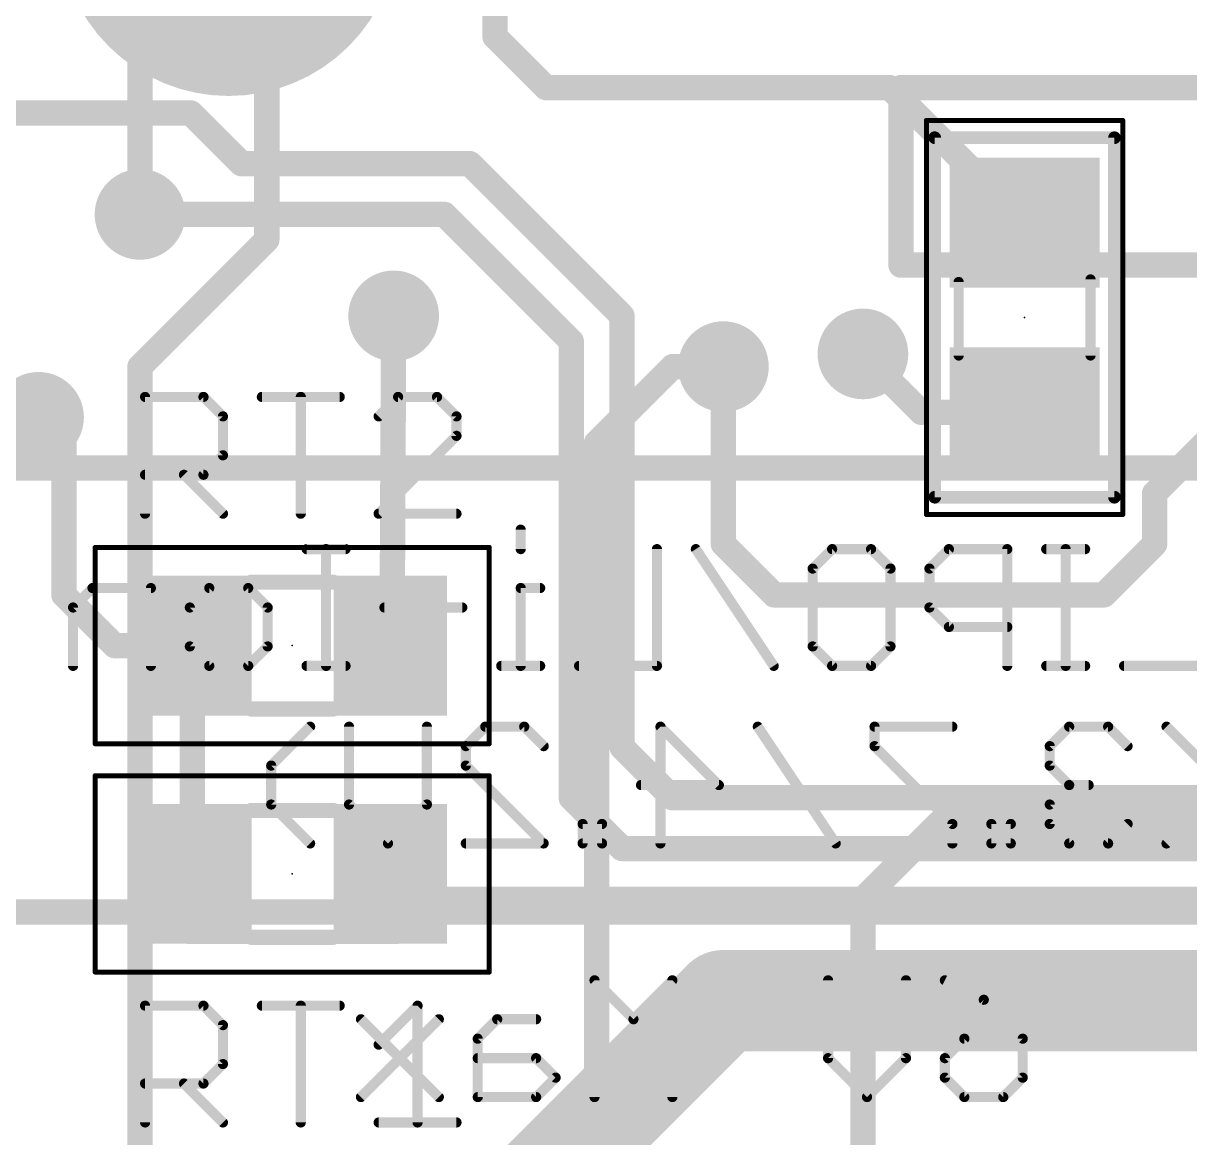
# Model space of a CAD drawing. Extents: x -0.2 to 35.2, y -0.2 to 35.2.
# Drawn here: x 5.94 to 17.62, y 13.87 to 25.03 of the extents above; entities that cross this region are included whole.
import ezdxf

# ---------------------------------------------------------------- set-up
doc = ezdxf.new("R2010")
doc.units = 0
for name, color, linetype in [('1', 12, 'CONTINUOUS'), ('16', 132, 'CONTINUOUS'), ('18', 110, 'CONTINUOUS'), ('21', 40, 'CONTINUOUS'), ('22', 6, 'CONTINUOUS'), ('23', 53, 'CONTINUOUS'), ('39', 12, 'CONTINUOUS'), ('41', 12, 'CONTINUOUS'), ('51', 253, 'CONTINUOUS')]:
    doc.layers.add(name, color=color, linetype=linetype)

# ---------------------------------------------------------------- blocks, each defined once
blk = doc.blocks.new('RECT')
blk.add_solid([(-0.5, -0.5), (0.5, -0.5), (-0.5, 0.5), (0.5, 0.5)])
blk = doc.blocks.new('ROUNDV')
at = {"const_width": 0.5}
blk.add_lwpolyline([(0, -0.25, 1), (0, 0.25, 1), (0, -0.25)], format="xyb", dxfattribs=at)

msp = doc.modelspace()

# ---------------------------------------------------------------- linework, layer by layer
at = {"layer": '1'}
for points, const_width in [([(10.668, 33.782), (10.668, 24.892)], 0.254), ([(10.668, 24.892), (11.176, 24.384)], 0.254), ([(11.176, 24.384), (14.618, 24.384)], 0.254), ([(14.618, 24.384), (15.97, 23.032)], 0.254), ([(14.732, 22.606), (14.732, 24.384)], 0.254), ([(14.732, 24.384), (19.05, 24.384)], 0.254), ([(5.08, 24.13), (7.62, 24.13)], 0.254), ([(7.62, 24.13), (8.128, 23.622)], 0.254), ([(8.128, 23.622), (10.414, 23.622)], 0.254), ([(10.414, 23.622), (11.938, 22.098)], 0.254), ([(10.16, 23.114), (7.112, 23.114)], 0.254), ([(11.43, 21.844), (10.16, 23.114)], 0.254), ([(15.97, 23.032), (15.888, 23.114)], 0.254), ([(17.78, 22.606), (14.732, 22.606)], 0.254), ([(9.636, 18.796), (9.652, 22.098)], 0.254), ([(11.938, 22.098), (11.938, 17.78)], 0.254), ([(11.43, 17.272), (11.43, 21.844)], 0.254), ([(14.351, 21.717), (14.936, 21.132)], 0.254), ([(12.954, 21.59), (12.954, 19.812)], 0.254), ([(14.936, 21.132), (15.97, 21.132)], 0.254), ([(6.096, 21.082), (6.35, 20.828)], 0.254), ([(6.35, 20.828), (6.35, 19.304)], 0.254), ([(17.272, 20.32), (17.812, 20.86)], 0.254), ([(17.272, 19.812), (17.272, 20.32)], 0.254), ([(12.954, 19.812), (13.462, 19.304)], 0.254), ([(16.764, 19.304), (17.272, 19.812)], 0.254), ([(6.35, 19.304), (6.858, 18.796)], 0.254), ([(13.462, 19.304), (16.764, 19.304)], 0.254), ([(6.858, 18.796), (7.636, 18.796)], 0.254), ([(7.636, 18.796), (7.636, 16.51)], 0.254), ([(11.938, 17.78), (12.446, 17.272)], 0.254), ([(11.43, 17.272), (11.938, 16.764)], 0.254), ([(12.446, 17.272), (22.352, 17.272)], 0.254), ([(11.938, 16.764), (22.606, 16.764)], 0.254), ([(9.636, 16.51), (9.89, 16.256)], 0.254), ([(9.89, 16.256), (22.86, 16.256)], 0.254), ([(9.287, 11.573), (12.954, 15.24)], 1.016), ([(12.954, 15.24), (23.114, 15.24)], 1.016)]:
    msp.add_lwpolyline(points, dxfattribs=dict(at, const_width=const_width))
for points, const_width in [([(10.7129, 24.9369, 1), (10.6231, 24.8471)], 0.127), ([(10.6045, 24.892, 1), (10.7315, 24.892)], 0.127), ([(11.176, 24.4475, 1), (11.176, 24.3205)], 0.127), ([(11.1311, 24.3391, 1), (11.2209, 24.4289)], 0.127), ([(14.6629, 24.4289, 1), (14.5731, 24.3391)], 0.127), ([(14.618, 24.3205, 1), (14.618, 24.4475)], 0.127), ([(14.7955, 24.384, 1), (14.6685, 24.384)], 0.127), ([(14.732, 24.4475, 1), (14.732, 24.3205)], 0.127), ([(7.6649, 24.1749, 1), (7.5751, 24.0851)], 0.127), ([(7.62, 24.0665, 1), (7.62, 24.1935)], 0.127), ([(8.128, 23.6855, 1), (8.128, 23.5585)], 0.127), ([(8.0831, 23.5771, 1), (8.1729, 23.6669)], 0.127), ([(10.4589, 23.6669, 1), (10.3691, 23.5771)], 0.127), ([(10.414, 23.5585, 1), (10.414, 23.6855)], 0.127), ([(7.112, 23.1775, 1), (7.112, 23.0505)], 0.127), ([(10.2049, 23.1589, 1), (10.1151, 23.0691)], 0.127), ([(10.16, 23.0505, 1), (10.16, 23.1775)], 0.127), ([(15.9329, 23.1589, 1), (15.8431, 23.0691)], 0.127), ([(15.9251, 22.9871, 1), (16.0149, 23.0769)], 0.127), ([(15.9251, 22.9871, 1), (16.0149, 23.0769)], 0.127), ([(14.732, 22.6695, 1), (14.732, 22.5425)], 0.127), ([(14.6685, 22.606, 1), (14.7955, 22.606)], 0.127), ([(9.7155, 22.0977, 1), (9.5885, 22.0983)], 0.127), ([(12.0015, 22.098, 1), (11.8745, 22.098)], 0.127), ([(11.8931, 22.0531, 1), (11.9829, 22.1429)], 0.127), ([(11.4935, 21.844, 1), (11.3665, 21.844)], 0.127), ([(11.3851, 21.7991, 1), (11.4749, 21.8889)], 0.127), ([(14.3959, 21.7619, 1), (14.3061, 21.6721)], 0.127), ([(13.0175, 21.59, 1), (12.8905, 21.59)], 0.127), ([(14.936, 21.1955, 1), (14.936, 21.0685)], 0.127), ([(15.97, 21.0685, 1), (15.97, 21.1955)], 0.127), ([(6.1409, 21.1269, 1), (6.0511, 21.0371)], 0.127), ([(14.8911, 21.0871, 1), (14.9809, 21.1769)], 0.127), ([(6.4135, 20.828, 1), (6.2865, 20.828)], 0.127), ([(6.3051, 20.7831, 1), (6.3949, 20.8729)], 0.127), ([(17.3355, 20.32, 1), (17.2085, 20.32)], 0.127), ([(17.2271, 20.3649, 1), (17.3169, 20.2751)], 0.127), ([(12.9989, 19.8569, 1), (12.9091, 19.7671)], 0.127), ([(12.8905, 19.812, 1), (13.0175, 19.812)], 0.127), ([(17.2085, 19.812, 1), (17.3355, 19.812)], 0.127), ([(17.3169, 19.7671, 1), (17.2271, 19.8569)], 0.127), ([(6.3949, 19.3489, 1), (6.3051, 19.2591)], 0.127), ([(13.462, 19.3675, 1), (13.462, 19.2405)], 0.127), ([(13.4171, 19.2591, 1), (13.5069, 19.3489)], 0.127), ([(16.7191, 19.3489, 1), (16.8089, 19.2591)], 0.127), ([(16.764, 19.2405, 1), (16.764, 19.3675)], 0.127), ([(6.2865, 19.304, 1), (6.4135, 19.304)], 0.127), ([(6.858, 18.8595, 1), (6.858, 18.7325)], 0.127), ([(7.6995, 18.796, 1), (7.5725, 18.796)], 0.127), ([(7.636, 18.7325, 1), (7.636, 18.8595)], 0.127), ([(6.8131, 18.7511, 1), (6.9029, 18.8409)], 0.127), ([(9.5725, 18.7963, 1), (9.6995, 18.7957)], 0.127), ([(11.9829, 17.8249, 1), (11.8931, 17.7351)], 0.127), ([(11.8745, 17.78, 1), (12.0015, 17.78)], 0.127), ([(11.4749, 17.3169, 1), (11.3851, 17.2271)], 0.127), ([(11.3665, 17.272, 1), (11.4935, 17.272)], 0.127), ([(12.446, 17.3355, 1), (12.446, 17.2085)], 0.127), ([(12.4011, 17.2271, 1), (12.4909, 17.3169)], 0.127), ([(11.938, 16.8275, 1), (11.938, 16.7005)], 0.127), ([(11.8931, 16.7191, 1), (11.9829, 16.8089)], 0.127), ([(9.6809, 16.5549, 1), (9.5911, 16.4651)], 0.127), ([(7.5725, 16.51, 1), (7.6995, 16.51)], 0.127), ([(9.89, 16.3195, 1), (9.89, 16.1925)], 0.127), ([(9.8451, 16.2111, 1), (9.9349, 16.3009)], 0.127), ([(12.954, 15.494, 1), (12.954, 14.986)], 0.508), ([(13.1336, 15.0604, 1), (12.7744, 15.4196)], 0.508)]:
    msp.add_lwpolyline(points, format="xyb", dxfattribs=dict(at, const_width=const_width))
at = {"layer": '16', "const_width": 0.254}
for points in [[(8.382, 22.86), (8.382, 29.972)], [(7.112, 23.114), (7.112, 27.432)], [(7.112, 21.59), (8.382, 22.86)], [(7.112, 10.414), (7.112, 21.59)], [(11.684, 20.828), (12.446, 21.59)], [(12.446, 21.59), (12.954, 21.59)], [(2.54, 21.082), (6.096, 21.082)], [(11.684, 10.922), (11.684, 20.828)], [(14.351, 16.256), (15.113, 17.018)], [(15.113, 17.018), (18.288, 17.018)], [(14.351, 11.049), (14.351, 16.256)]]:
    msp.add_lwpolyline(points, dxfattribs=at)
at = {"layer": '16', "const_width": 0.127}
for points in [[(7.0485, 23.114, 1), (7.1755, 23.114)], [(8.3185, 22.86, 1), (8.4455, 22.86)], [(8.4269, 22.8151, 1), (8.3371, 22.9049)], [(7.1755, 21.59, 1), (7.0485, 21.59)], [(7.0671, 21.6349, 1), (7.1569, 21.5451)], [(12.446, 21.6535, 1), (12.446, 21.5265)], [(12.4909, 21.5451, 1), (12.4011, 21.6349)], [(12.954, 21.5265, 1), (12.954, 21.6535)], [(6.096, 21.0185, 1), (6.096, 21.1455)], [(11.7475, 20.828, 1), (11.6205, 20.828)], [(11.6391, 20.8729, 1), (11.7289, 20.7831)], [(15.113, 17.0815, 1), (15.113, 16.9545)], [(15.1579, 16.9731, 1), (15.0681, 17.0629)], [(14.4145, 16.256, 1), (14.2875, 16.256)], [(14.3061, 16.3009, 1), (14.3959, 16.2111)]]:
    msp.add_lwpolyline(points, format="xyb", dxfattribs=at)
at = {"layer": '21'}
for points, const_width in [([(15.1018, 23.882, 1), (15.0382, 23.882)], 0.0635), ([(15.07, 23.9138, 1), (15.07, 23.8503)], 0.0635), ([(16.9017, 23.882, 1), (16.8383, 23.882)], 0.0635), ([(16.87, 23.8503, 1), (16.87, 23.9138)], 0.0635), ([(7.1882, 21.2862, 1), (7.1374, 21.2862)], 0.0508), ([(7.1628, 21.3116, 1), (7.1628, 21.2608)], 0.0508), ([(7.7655, 21.3042, 1), (7.7295, 21.2682)], 0.0508), ([(7.7475, 21.2608, 1), (7.7475, 21.3116)], 0.0508), ([(8.3322, 21.3116, 1), (8.3322, 21.2608)], 0.0508), ([(8.7474, 21.2862, 1), (8.6966, 21.2862)], 0.0508), ([(9.1118, 21.2608, 1), (9.1118, 21.3116)], 0.0508), ([(9.6965, 21.3116, 1), (9.6965, 21.2608)], 0.0508), ([(9.7145, 21.2682, 1), (9.6785, 21.3042)], 0.0508), ([(10.1043, 21.3042, 1), (10.0683, 21.2682)], 0.0508), ([(10.0863, 21.2608, 1), (10.0863, 21.3116)], 0.0508), ([(7.9678, 21.0913, 1), (7.917, 21.0913)], 0.0508), ([(10.3066, 21.0913, 1), (10.2558, 21.0913)], 0.0508), ([(7.9244, 21.0733, 1), (7.9604, 21.1093)], 0.0508), ([(9.4836, 21.1093, 1), (9.5196, 21.0733)], 0.0508), ([(10.2632, 21.0733, 1), (10.2992, 21.1093)], 0.0508), ([(10.2558, 20.8964, 1), (10.3066, 20.8964)], 0.0508), ([(10.2992, 20.8784, 1), (10.2632, 20.9144)], 0.0508), ([(7.917, 20.7015, 1), (7.9678, 20.7015)], 0.0508), ([(7.9604, 20.6835, 1), (7.9244, 20.7195)], 0.0508), ([(7.1628, 20.532, 1), (7.1628, 20.4812)], 0.0508), ([(7.5706, 20.5246, 1), (7.5346, 20.4886)], 0.0508), ([(7.7475, 20.4812, 1), (7.7475, 20.532)], 0.0508), ([(7.7295, 20.5246, 1), (7.7655, 20.4886)], 0.0508), ([(15.07, 20.3137, 1), (15.07, 20.2503)], 0.0635), ([(16.87, 20.2503, 1), (16.87, 20.3137)], 0.0635), ([(15.0382, 20.282, 1), (15.1018, 20.282)], 0.0635), ([(16.8383, 20.282, 1), (16.9017, 20.282)], 0.0635), ([(7.1374, 20.1168, 1), (7.1882, 20.1168)], 0.0508), ([(7.9244, 20.0988, 1), (7.9604, 20.1348)], 0.0508), ([(8.6966, 20.1168, 1), (8.7474, 20.1168)], 0.0508), ([(9.4836, 20.1348, 1), (9.5196, 20.0988)], 0.0508), ([(9.5016, 20.1422, 1), (9.5016, 20.0914)], 0.0508), ([(10.2812, 20.0914, 1), (10.2812, 20.1422)], 0.0508), ([(7.1882, 15.1902, 1), (7.1374, 15.1902)], 0.0508), ([(7.1628, 15.2156, 1), (7.1628, 15.1648)], 0.0508), ([(7.7655, 15.2082, 1), (7.7295, 15.1722)], 0.0508), ([(7.7475, 15.1648, 1), (7.7475, 15.2156)], 0.0508), ([(8.3322, 15.2156, 1), (8.3322, 15.1648)], 0.0508), ([(8.7474, 15.1902, 1), (8.6966, 15.1902)], 0.0508), ([(9.1118, 15.1648, 1), (9.1118, 15.2156)], 0.0508), ([(9.9168, 15.1902, 1), (9.866, 15.1902)], 0.0508), ([(9.9094, 15.1722, 1), (9.8734, 15.2082)], 0.0508), ([(7.9678, 14.9953, 1), (7.917, 14.9953)], 0.0508), ([(7.9244, 14.9773, 1), (7.9604, 15.0133)], 0.0508), ([(9.4836, 14.8184, 1), (9.5196, 14.7824)], 0.0508), ([(7.917, 14.6055, 1), (7.9678, 14.6055)], 0.0508), ([(7.9604, 14.5875, 1), (7.9244, 14.6235)], 0.0508), ([(7.1628, 14.436, 1), (7.1628, 14.3852)], 0.0508), ([(7.5706, 14.4286, 1), (7.5346, 14.3926)], 0.0508), ([(7.7295, 14.4286, 1), (7.7655, 14.3926)], 0.0508), ([(7.7475, 14.3852, 1), (7.7475, 14.436)], 0.0508), ([(7.1374, 14.0208, 1), (7.1882, 14.0208)], 0.0508), ([(7.9244, 14.0028, 1), (7.9604, 14.0388)], 0.0508), ([(8.6966, 14.0208, 1), (8.7474, 14.0208)], 0.0508), ([(9.5016, 14.0462, 1), (9.5016, 13.9954)], 0.0508), ([(9.866, 14.0208, 1), (9.9168, 14.0208)], 0.0508), ([(10.2812, 13.9954, 1), (10.2812, 14.0462)], 0.0508)]:
    msp.add_lwpolyline(points, format="xyb", dxfattribs=dict(at, const_width=const_width))
for points, const_width in [([(15.07, 20.282), (15.07, 23.882)], 0.127), ([(15.07, 23.882), (16.87, 23.882)], 0.127), ([(16.87, 23.882), (16.87, 20.282)], 0.127), ([(7.1628, 20.1168), (7.1628, 21.2862)], 0.1016), ([(7.1628, 21.2862), (7.7475, 21.2862)], 0.1016), ([(7.7475, 21.2862), (7.9424, 21.0913)], 0.1016), ([(8.3322, 21.2862), (9.1118, 21.2862)], 0.1016), ([(8.722, 20.1168), (8.722, 21.2862)], 0.1016), ([(9.6965, 21.2862), (9.5016, 21.0913)], 0.1016), ([(10.0863, 21.2862), (9.6965, 21.2862)], 0.1016), ([(10.2812, 21.0913), (10.0863, 21.2862)], 0.1016), ([(7.9424, 21.0913), (7.9424, 20.7015)], 0.1016), ([(10.2812, 20.8964), (10.2812, 21.0913)], 0.1016), ([(9.5016, 20.1168), (10.2812, 20.8964)], 0.1016), ([(7.9424, 20.7015), (7.7475, 20.5066)], 0.1016), ([(7.7475, 20.5066), (7.1628, 20.5066)], 0.1016), ([(7.5526, 20.5066), (7.9424, 20.1168)], 0.1016), ([(16.87, 20.282), (15.07, 20.282)], 0.127), ([(10.2812, 20.1168), (9.5016, 20.1168)], 0.1016), ([(7.1628, 14.0208), (7.1628, 15.1902)], 0.1016), ([(7.1628, 15.1902), (7.7475, 15.1902)], 0.1016), ([(7.7475, 15.1902), (7.9424, 14.9953)], 0.1016), ([(8.3322, 15.1902), (9.1118, 15.1902)], 0.1016), ([(8.722, 14.0208), (8.722, 15.1902)], 0.1016), ([(9.5016, 14.8004), (9.8914, 15.1902)], 0.1016), ([(9.8914, 15.1902), (9.8914, 14.0208)], 0.1016), ([(7.9424, 14.9953), (7.9424, 14.6055)], 0.1016), ([(7.9424, 14.6055), (7.7475, 14.4106)], 0.1016), ([(7.7475, 14.4106), (7.1628, 14.4106)], 0.1016), ([(7.5526, 14.4106), (7.9424, 14.0208)], 0.1016), ([(9.5016, 14.0208), (10.2812, 14.0208)], 0.1016)]:
    msp.add_lwpolyline(points, dxfattribs=dict(at, const_width=const_width))
at = {"layer": '22'}
for points, const_width in [([(4.572, 20.574), (29.718, 20.574)], 0.254), ([(10.9242, 19.9571), (10.9242, 19.7622)], 0.1016), ([(9.1701, 19.7622), (8.7803, 19.7622)], 0.1016), ([(8.9752, 18.5928), (8.9752, 19.7622)], 0.1016), ([(12.2884, 19.7622), (12.2884, 18.5928)], 0.1016), ([(13.4578, 18.5928), (12.6782, 19.7622)], 0.1016), ([(13.8476, 19.5673), (14.0425, 19.7622)], 0.1016), ([(14.0425, 19.7622), (14.4323, 19.7622)], 0.1016), ([(14.4323, 19.7622), (14.6272, 19.5673)], 0.1016), ([(15.2119, 19.7622), (15.017, 19.5673)], 0.1016), ([(15.7966, 19.7622), (15.2119, 19.7622)], 0.1016), ([(15.7966, 18.5928), (15.7966, 19.7622)], 0.1016), ([(16.5762, 19.7622), (16.1864, 19.7622)], 0.1016), ([(16.3813, 18.5928), (16.3813, 19.7622)], 0.1016), ([(13.8476, 18.7877), (13.8476, 19.5673)], 0.1016), ([(14.6272, 19.5673), (14.6272, 18.7877)], 0.1016), ([(15.017, 19.5673), (15.017, 19.1775)], 0.1016), ([(6.6364, 19.3724), (6.4415, 19.1775)], 0.1016), ([(7.2211, 19.3724), (6.6364, 19.3724)], 0.1016), ([(7.2211, 18.5928), (7.2211, 19.3724)], 0.1016), ([(7.6109, 19.1775), (7.8058, 19.3724)], 0.1016), ([(7.8058, 19.3724), (8.1956, 19.3724)], 0.1016), ([(8.1956, 19.3724), (8.3905, 19.1775)], 0.1016), ([(11.119, 19.3724), (10.9242, 19.3724)], 0.1016), ([(10.9242, 19.3724), (10.9242, 18.5928)], 0.1016), ([(6.4415, 19.1775), (6.4415, 18.5928)], 0.1016), ([(7.6109, 18.7877), (7.6109, 19.1775)], 0.1016), ([(8.3905, 19.1775), (8.3905, 18.7877)], 0.1016), ([(10.3395, 19.1775), (9.5599, 19.1775)], 0.1016), ([(15.017, 19.1775), (15.2119, 18.9826)], 0.1016), ([(15.2119, 18.9826), (15.7966, 18.9826)], 0.1016), ([(7.8058, 18.5928), (7.6109, 18.7877)], 0.1016), ([(8.3905, 18.7877), (8.1956, 18.5928)], 0.1016), ([(14.0425, 18.5928), (13.8476, 18.7877)], 0.1016), ([(14.6272, 18.7877), (14.4323, 18.5928)], 0.1016), ([(8.1956, 18.5928), (7.8058, 18.5928)], 0.1016), ([(9.1701, 18.5928), (8.7803, 18.5928)], 0.1016), ([(11.119, 18.5928), (10.7293, 18.5928)], 0.1016), ([(12.2884, 18.5928), (11.5088, 18.5928)], 0.1016), ([(14.4323, 18.5928), (14.0425, 18.5928)], 0.1016), ([(16.5762, 18.5928), (16.1864, 18.5928)], 0.1016), ([(17.7456, 18.5928), (16.966, 18.5928)], 0.1016), ([(8.4257, 17.5944), (8.8155, 17.9842)], 0.1016), ([(9.2053, 17.2046), (9.2053, 17.9842)], 0.1016), ([(9.9848, 17.9842), (9.9848, 17.2046)], 0.1016), ([(10.3747, 17.7893), (10.5696, 17.9842)], 0.1016), ([(10.5696, 17.9842), (10.9594, 17.9842)], 0.1016), ([(10.9594, 17.9842), (11.1542, 17.7893)], 0.1016), ([(12.3236, 16.8148), (12.3236, 17.9842)], 0.1016), ([(12.3236, 17.9842), (12.9083, 17.3995)], 0.1016), ([(14.0777, 16.8148), (13.2981, 17.9842)], 0.1016), ([(15.2471, 17.9842), (14.4675, 17.9842)], 0.1016), ([(14.4675, 17.9842), (14.4675, 17.7893)], 0.1016), ([(16.4165, 17.9842), (16.2216, 17.7893)], 0.1016), ([(16.8063, 17.9842), (16.4165, 17.9842)], 0.1016), ([(17.0012, 17.7893), (16.8063, 17.9842)], 0.1016), ([(17.7808, 17.5944), (17.391, 17.9842)], 0.1016), ([(10.3747, 17.5944), (10.3747, 17.7893)], 0.1016), ([(14.4675, 17.7893), (15.2471, 17.0097)], 0.1016), ([(16.2216, 17.7893), (16.2216, 17.5944)], 0.1016), ([(8.4257, 17.2046), (8.4257, 17.5944)], 0.1016), ([(11.1542, 16.8148), (10.3747, 17.5944)], 0.1016), ([(16.2216, 17.5944), (16.4165, 17.3995)], 0.1016), ([(12.9083, 17.3995), (12.1287, 17.3995)], 0.1016), ([(16.4165, 17.3995), (16.2216, 17.2046)], 0.1016), ([(16.4165, 17.3995), (16.6114, 17.3995)], 0.1016), ([(8.8155, 16.8148), (8.4257, 17.2046)], 0.1016), ([(9.5951, 16.8148), (9.2053, 17.2046)], 0.1016), ([(9.9848, 17.2046), (9.5951, 16.8148)], 0.1016), ([(16.2216, 17.2046), (16.2216, 17.0097)], 0.1016), ([(17.391, 16.8148), (17.7808, 17.2046)], 0.1016), ([(11.7389, 17.0097), (11.544, 17.0097)], 0.1016), ([(11.544, 17.0097), (11.544, 16.8148)], 0.1016), ([(11.7389, 16.8148), (11.7389, 17.0097)], 0.1016), ([(15.2471, 17.0097), (15.2471, 16.8148)], 0.1016), ([(15.8318, 17.0097), (15.6369, 17.0097)], 0.1016), ([(15.6369, 17.0097), (15.6369, 16.8148)], 0.1016), ([(15.8318, 16.8148), (15.8318, 17.0097)], 0.1016), ([(16.2216, 17.0097), (16.4165, 16.8148)], 0.1016), ([(16.8063, 16.8148), (17.0012, 17.0097)], 0.1016), ([(10.3747, 16.8148), (11.1542, 16.8148)], 0.1016), ([(11.544, 16.8148), (11.7389, 16.8148)], 0.1016), ([(15.6369, 16.8148), (15.8318, 16.8148)], 0.1016), ([(16.4165, 16.8148), (16.8063, 16.8148)], 0.1016), ([(4.572, 16.129), (29.718, 16.129)], 0.254), ([(12.0532, 15.0544), (11.6634, 15.4442)], 0.1016), ([(11.6634, 15.4442), (11.6634, 14.2748)], 0.1016), ([(12.443, 15.4442), (12.0532, 15.0544)], 0.1016), ([(12.443, 14.2748), (12.443, 15.4442)], 0.1016), ([(14.0022, 14.6646), (14.0022, 15.4442)], 0.1016), ([(14.7818, 15.4442), (14.7818, 14.6646)], 0.1016), ([(15.1716, 15.4442), (15.5614, 15.2493)], 0.1016), ([(15.5614, 15.2493), (15.9512, 14.8595)], 0.1016), ([(10.1042, 15.0544), (9.3246, 14.2748)], 0.1016), ([(10.1042, 14.2748), (9.3246, 15.0544)], 0.1016), ([(10.6889, 15.0544), (10.494, 14.8595)], 0.1016), ([(11.0787, 15.0544), (10.6889, 15.0544)], 0.1016), ([(10.494, 14.8595), (10.494, 14.2748)], 0.1016), ([(15.1716, 14.6646), (15.3665, 14.8595)], 0.1016), ([(15.3665, 14.8595), (15.9512, 14.8595)], 0.1016), ([(15.9512, 14.8595), (15.9512, 14.4697)], 0.1016), ([(11.0787, 14.6646), (10.494, 14.6646)], 0.1016), ([(11.2736, 14.4697), (11.0787, 14.6646)], 0.1016), ([(14.392, 14.2748), (14.0022, 14.6646)], 0.1016), ([(14.7818, 14.6646), (14.392, 14.2748)], 0.1016), ([(15.1716, 14.4697), (15.1716, 14.6646)], 0.1016), ([(11.0787, 14.2748), (11.2736, 14.4697)], 0.1016), ([(15.3665, 14.2748), (15.1716, 14.4697)], 0.1016), ([(15.9512, 14.4697), (15.7563, 14.2748)], 0.1016), ([(10.494, 14.2748), (11.0787, 14.2748)], 0.1016), ([(15.7563, 14.2748), (15.3665, 14.2748)], 0.1016)]:
    msp.add_lwpolyline(points, dxfattribs=dict(at, const_width=const_width))
at = {"layer": '22', "const_width": 0.0508}
for points in [[(10.9496, 19.9571, 1), (10.8988, 19.9571)], [(8.7803, 19.7876, 1), (8.7803, 19.7368)], [(9.0006, 19.7622, 1), (8.9498, 19.7622)], [(9.1701, 19.7368, 1), (9.1701, 19.7876)], [(10.8988, 19.7622, 1), (10.9496, 19.7622)], [(12.3138, 19.7622, 1), (12.263, 19.7622)], [(12.6994, 19.7763, 1), (12.6571, 19.7481)], [(14.0425, 19.7876, 1), (14.0425, 19.7368)], [(14.0605, 19.7442, 1), (14.0246, 19.7802)], [(14.4503, 19.7802, 1), (14.4144, 19.7442)], [(14.4323, 19.7368, 1), (14.4323, 19.7876)], [(15.2119, 19.7876, 1), (15.2119, 19.7368)], [(15.2299, 19.7442, 1), (15.194, 19.7802)], [(15.822, 19.7622, 1), (15.7712, 19.7622)], [(15.7966, 19.7368, 1), (15.7966, 19.7876)], [(16.1864, 19.7876, 1), (16.1864, 19.7368)], [(16.4067, 19.7622, 1), (16.3559, 19.7622)], [(16.5762, 19.7368, 1), (16.5762, 19.7876)], [(13.873, 19.5673, 1), (13.8222, 19.5673)], [(13.8297, 19.5853, 1), (13.8656, 19.5493)], [(14.6526, 19.5673, 1), (14.6018, 19.5673)], [(14.6093, 19.5493, 1), (14.6452, 19.5853)], [(15.0424, 19.5673, 1), (14.9916, 19.5673)], [(14.9991, 19.5853, 1), (15.035, 19.5493)], [(6.6364, 19.3978, 1), (6.6364, 19.347)], [(6.6543, 19.3544, 1), (6.6184, 19.3904)], [(7.2465, 19.3724, 1), (7.1957, 19.3724)], [(7.2211, 19.347, 1), (7.2211, 19.3978)], [(7.8058, 19.3978, 1), (7.8058, 19.347)], [(7.8237, 19.3544, 1), (7.7878, 19.3904)], [(8.2135, 19.3904, 1), (8.1776, 19.3544)], [(8.1956, 19.347, 1), (8.1956, 19.3978)], [(10.9242, 19.3978, 1), (10.9242, 19.347)], [(10.9496, 19.3724, 1), (10.8988, 19.3724)], [(11.119, 19.347, 1), (11.119, 19.3978)], [(6.4235, 19.1955, 1), (6.4594, 19.1595)], [(6.4669, 19.1775, 1), (6.4161, 19.1775)], [(7.5929, 19.1955, 1), (7.6288, 19.1595)], [(7.6363, 19.1775, 1), (7.5855, 19.1775)], [(8.4159, 19.1775, 1), (8.3651, 19.1775)], [(8.3725, 19.1595, 1), (8.4084, 19.1955)], [(9.5599, 19.2029, 1), (9.5599, 19.1521)], [(10.3395, 19.1521, 1), (10.3395, 19.2029)], [(15.035, 19.1955, 1), (14.9991, 19.1595)], [(14.9916, 19.1775, 1), (15.0424, 19.1775)], [(15.2119, 19.008, 1), (15.2119, 18.9572)], [(15.194, 18.9646, 1), (15.2299, 19.0006)], [(15.7966, 18.9572, 1), (15.7966, 19.008)], [(7.6288, 18.8057, 1), (7.5929, 18.7697)], [(7.5855, 18.7877, 1), (7.6363, 18.7877)], [(8.3651, 18.7877, 1), (8.4159, 18.7877)], [(8.4084, 18.7697, 1), (8.3725, 18.8057)], [(13.8656, 18.8057, 1), (13.8297, 18.7697)], [(13.8222, 18.7877, 1), (13.873, 18.7877)], [(14.6018, 18.7877, 1), (14.6526, 18.7877)], [(14.6452, 18.7697, 1), (14.6093, 18.8057)], [(6.4161, 18.5928, 1), (6.4669, 18.5928)], [(7.1957, 18.5928, 1), (7.2465, 18.5928)], [(7.8058, 18.6182, 1), (7.8058, 18.5674)], [(7.7878, 18.5748, 1), (7.8237, 18.6108)], [(8.1776, 18.6108, 1), (8.2135, 18.5748)], [(8.1956, 18.5674, 1), (8.1956, 18.6182)], [(8.7803, 18.6182, 1), (8.7803, 18.5674)], [(8.9498, 18.5928, 1), (9.0006, 18.5928)], [(9.1701, 18.5674, 1), (9.1701, 18.6182)], [(10.7293, 18.6182, 1), (10.7293, 18.5674)], [(10.8988, 18.5928, 1), (10.9496, 18.5928)], [(11.119, 18.5674, 1), (11.119, 18.6182)], [(11.5088, 18.6182, 1), (11.5088, 18.5674)], [(12.263, 18.5928, 1), (12.3138, 18.5928)], [(12.2884, 18.5674, 1), (12.2884, 18.6182)], [(13.4367, 18.5787, 1), (13.479, 18.6069)], [(14.0425, 18.6182, 1), (14.0425, 18.5674)], [(14.0246, 18.5748, 1), (14.0605, 18.6108)], [(14.4144, 18.6108, 1), (14.4503, 18.5748)], [(14.4323, 18.5674, 1), (14.4323, 18.6182)], [(15.7712, 18.5928, 1), (15.822, 18.5928)], [(16.1864, 18.6182, 1), (16.1864, 18.5674)], [(16.3559, 18.5928, 1), (16.4067, 18.5928)], [(16.5762, 18.5674, 1), (16.5762, 18.6182)], [(16.966, 18.6182, 1), (16.966, 18.5674)], [(8.8334, 17.9662, 1), (8.7975, 18.0022)], [(9.2307, 17.9842, 1), (9.1799, 17.9842)], [(10.0102, 17.9842, 1), (9.9595, 17.9842)], [(10.5696, 18.0096, 1), (10.5696, 17.9588)], [(10.5875, 17.9662, 1), (10.5516, 18.0022)], [(10.9773, 18.0022, 1), (10.9414, 17.9662)], [(10.9594, 17.9588, 1), (10.9594, 18.0096)], [(12.349, 17.9842, 1), (12.2982, 17.9842)], [(12.3416, 18.0022, 1), (12.3057, 17.9662)], [(13.3193, 17.9983, 1), (13.277, 17.9701)], [(14.4675, 18.0096, 1), (14.4675, 17.9588)], [(14.4929, 17.9842, 1), (14.4421, 17.9842)], [(15.2471, 17.9588, 1), (15.2471, 18.0096)], [(16.4165, 18.0096, 1), (16.4165, 17.9588)], [(16.4345, 17.9662, 1), (16.3986, 18.0022)], [(16.8243, 18.0022, 1), (16.7884, 17.9662)], [(16.8063, 17.9588, 1), (16.8063, 18.0096)], [(17.409, 18.0022, 1), (17.3731, 17.9662)], [(10.3567, 17.8073, 1), (10.3926, 17.7713)], [(10.4001, 17.7893, 1), (10.3493, 17.7893)], [(11.1363, 17.7713, 1), (11.1722, 17.8073)], [(14.4855, 17.8073, 1), (14.4496, 17.7713)], [(14.4421, 17.7893, 1), (14.4929, 17.7893)], [(16.247, 17.7893, 1), (16.1962, 17.7893)], [(16.2037, 17.8073, 1), (16.2396, 17.7713)], [(16.9833, 17.7713, 1), (17.0192, 17.8073)], [(8.4077, 17.6124, 1), (8.4436, 17.5764)], [(8.4511, 17.5944, 1), (8.4003, 17.5944)], [(10.3926, 17.6124, 1), (10.3567, 17.5764)], [(16.2396, 17.6124, 1), (16.2037, 17.5764)], [(10.3493, 17.5944, 1), (10.4001, 17.5944)], [(16.1962, 17.5944, 1), (16.247, 17.5944)], [(12.1287, 17.4249, 1), (12.1287, 17.3741)], [(12.8904, 17.3815, 1), (12.9263, 17.4175)], [(12.9083, 17.3741, 1), (12.9083, 17.4249)], [(16.4165, 17.4249, 1), (16.4165, 17.3741)], [(16.4345, 17.3815, 1), (16.3986, 17.4175)], [(16.3986, 17.3815, 1), (16.4345, 17.4175)], [(16.6114, 17.3741, 1), (16.6114, 17.4249)], [(8.4436, 17.2226, 1), (8.4077, 17.1866)], [(8.4003, 17.2046, 1), (8.4511, 17.2046)], [(9.2232, 17.2226, 1), (9.1873, 17.1866)], [(9.1799, 17.2046, 1), (9.2307, 17.2046)], [(9.9595, 17.2046, 1), (10.0102, 17.2046)], [(10.0028, 17.1866, 1), (9.9669, 17.2226)], [(16.247, 17.2046, 1), (16.1962, 17.2046)], [(16.2037, 17.2226, 1), (16.2396, 17.1866)], [(11.544, 17.0351, 1), (11.544, 16.9843)], [(11.5694, 17.0097, 1), (11.5186, 17.0097)], [(11.7643, 17.0097, 1), (11.7135, 17.0097)], [(11.7389, 16.9843, 1), (11.7389, 17.0351)], [(15.2725, 17.0097, 1), (15.2217, 17.0097)], [(15.2292, 16.9917, 1), (15.2651, 17.0277)], [(15.6369, 17.0351, 1), (15.6369, 16.9843)], [(15.6623, 17.0097, 1), (15.6115, 17.0097)], [(15.8572, 17.0097, 1), (15.8064, 17.0097)], [(15.8318, 16.9843, 1), (15.8318, 17.0351)], [(16.2396, 17.0277, 1), (16.2037, 16.9917)], [(17.0192, 16.9917, 1), (16.9833, 17.0277)], [(16.1962, 17.0097, 1), (16.247, 17.0097)], [(8.7975, 16.7968, 1), (8.8334, 16.8328)], [(9.5771, 16.8328, 1), (9.613, 16.7968)], [(9.5771, 16.7968, 1), (9.613, 16.8328)], [(10.3747, 16.8402, 1), (10.3747, 16.7894)], [(11.1363, 16.7968, 1), (11.1722, 16.8328)], [(11.1542, 16.7894, 1), (11.1542, 16.8402)], [(11.544, 16.8402, 1), (11.544, 16.7894)], [(11.5186, 16.8148, 1), (11.5694, 16.8148)], [(11.7135, 16.8148, 1), (11.7643, 16.8148)], [(11.7389, 16.7894, 1), (11.7389, 16.8402)], [(12.2982, 16.8148, 1), (12.349, 16.8148)], [(14.0566, 16.8007, 1), (14.0989, 16.8289)], [(15.2217, 16.8148, 1), (15.2725, 16.8148)], [(15.6369, 16.8402, 1), (15.6369, 16.7894)], [(15.6115, 16.8148, 1), (15.6623, 16.8148)], [(15.8064, 16.8148, 1), (15.8572, 16.8148)], [(15.8318, 16.7894, 1), (15.8318, 16.8402)], [(16.4165, 16.8402, 1), (16.4165, 16.7894)], [(16.3986, 16.7968, 1), (16.4345, 16.8328)], [(16.7884, 16.8328, 1), (16.8243, 16.7968)], [(16.8063, 16.7894, 1), (16.8063, 16.8402)], [(17.3731, 16.8328, 1), (17.409, 16.7968)], [(11.6814, 15.4622, 1), (11.6455, 15.4262)], [(11.6888, 15.4442, 1), (11.638, 15.4442)], [(12.4684, 15.4442, 1), (12.4176, 15.4442)], [(12.461, 15.4262, 1), (12.425, 15.4622)], [(14.0276, 15.4442, 1), (13.9768, 15.4442)], [(14.8072, 15.4442, 1), (14.7564, 15.4442)], [(15.183, 15.4669, 1), (15.1602, 15.4215)], [(15.5794, 15.2673, 1), (15.5434, 15.2313)], [(15.55, 15.2266, 1), (15.5728, 15.272)], [(9.3426, 15.0724, 1), (9.3067, 15.0364)], [(10.1222, 15.0364, 1), (10.0863, 15.0724)], [(10.6889, 15.0798, 1), (10.6889, 15.029)], [(10.7069, 15.0364, 1), (10.671, 15.0724)], [(11.0787, 15.029, 1), (11.0787, 15.0798)], [(12.0353, 15.0724, 1), (12.0712, 15.0364)], [(12.0353, 15.0364, 1), (12.0712, 15.0724)], [(10.5194, 14.8595, 1), (10.4686, 14.8595)], [(10.4761, 14.8775, 1), (10.512, 14.8415)], [(15.3665, 14.8849, 1), (15.3665, 14.8341)], [(15.3845, 14.8415, 1), (15.3485, 14.8775)], [(15.9766, 14.8595, 1), (15.9258, 14.8595)], [(15.9332, 14.8415, 1), (15.9692, 14.8775)], [(15.9512, 14.8341, 1), (15.9512, 14.8849)], [(10.494, 14.69, 1), (10.494, 14.6392)], [(11.0967, 14.6826, 1), (11.0608, 14.6466)], [(11.0787, 14.6392, 1), (11.0787, 14.69)], [(14.0202, 14.6826, 1), (13.9842, 14.6466)], [(13.9768, 14.6646, 1), (14.0276, 14.6646)], [(14.7564, 14.6646, 1), (14.8072, 14.6646)], [(14.7998, 14.6466, 1), (14.7638, 14.6826)], [(15.1536, 14.6826, 1), (15.1896, 14.6466)], [(15.197, 14.6646, 1), (15.1462, 14.6646)], [(11.2916, 14.4517, 1), (11.2557, 14.4877)], [(11.2557, 14.4517, 1), (11.2916, 14.4877)], [(15.1896, 14.4877, 1), (15.1536, 14.4517)], [(15.1462, 14.4697, 1), (15.197, 14.4697)], [(15.9258, 14.4697, 1), (15.9766, 14.4697)], [(15.9692, 14.4517, 1), (15.9332, 14.4877)], [(9.3067, 14.2928, 1), (9.3426, 14.2568)], [(10.0863, 14.2568, 1), (10.1222, 14.2928)], [(10.494, 14.3002, 1), (10.494, 14.2494)], [(10.4686, 14.2748, 1), (10.5194, 14.2748)], [(11.0608, 14.2928, 1), (11.0967, 14.2568)], [(11.0787, 14.2494, 1), (11.0787, 14.3002)], [(11.638, 14.2748, 1), (11.6888, 14.2748)], [(12.4176, 14.2748, 1), (12.4684, 14.2748)], [(14.374, 14.2928, 1), (14.41, 14.2568)], [(14.374, 14.2568, 1), (14.41, 14.2928)], [(15.3665, 14.3002, 1), (15.3665, 14.2494)], [(15.3485, 14.2568, 1), (15.3845, 14.2928)], [(15.7383, 14.2928, 1), (15.7743, 14.2568)], [(15.7563, 14.2494, 1), (15.7563, 14.3002)]]:
    msp.add_lwpolyline(points, format="xyb", dxfattribs=at)
at = {"layer": '23'}
for p in [(15.97, 22.082), (8.636, 18.796), (8.636, 16.51)]:
    msp.add_point(p, dxfattribs=at)
at = {"layer": '39'}
for points, const_width in [([(8, 24.9, 1), (8, 27.1, 1), (8, 24.9)], 1.2), ([(14.9997, 24.055, 1), (14.9743, 24.055)], 0.0254), ([(14.987, 24.0677, 1), (14.987, 24.0423)], 0.0254), ([(16.9657, 24.055, 1), (16.9403, 24.055)], 0.0254), ([(16.953, 24.0423, 1), (16.953, 24.0677)], 0.0254), ([(14.987, 20.1217, 1), (14.987, 20.0963)], 0.0254), ([(14.9743, 20.109, 1), (14.9997, 20.109)], 0.0254), ([(16.9403, 20.109, 1), (16.9657, 20.109)], 0.0254), ([(16.953, 20.0963, 1), (16.953, 20.1217)], 0.0254), ([(6.6757, 19.779, 1), (6.6503, 19.779)], 0.0254), ([(6.663, 19.7917, 1), (6.663, 19.7663)], 0.0254), ([(10.6217, 19.779, 1), (10.5963, 19.779)], 0.0254), ([(10.609, 19.7663, 1), (10.609, 19.7917)], 0.0254), ([(6.663, 17.8257, 1), (6.663, 17.8003)], 0.0254), ([(6.6503, 17.813, 1), (6.6757, 17.813)], 0.0254), ([(10.5963, 17.813, 1), (10.6217, 17.813)], 0.0254), ([(10.609, 17.8003, 1), (10.609, 17.8257)], 0.0254), ([(6.6757, 17.493, 1), (6.6503, 17.493)], 0.0254), ([(6.663, 17.5057, 1), (6.663, 17.4803)], 0.0254), ([(10.6217, 17.493, 1), (10.5963, 17.493)], 0.0254), ([(10.609, 17.4803, 1), (10.609, 17.5057)], 0.0254), ([(6.663, 15.5397, 1), (6.663, 15.5143)], 0.0254), ([(6.6503, 15.527, 1), (6.6757, 15.527)], 0.0254), ([(10.5963, 15.527, 1), (10.6217, 15.527)], 0.0254), ([(10.609, 15.5143, 1), (10.609, 15.5397)], 0.0254)]:
    msp.add_lwpolyline(points, format="xyb", dxfattribs=dict(at, const_width=const_width))
at = {"layer": '39', "const_width": 0.0508}
for points in [[(14.987, 20.109), (14.987, 24.055)], [(14.987, 24.055), (16.953, 24.055)], [(16.953, 24.055), (16.953, 20.109)], [(16.953, 20.109), (14.987, 20.109)], [(6.663, 17.813), (6.663, 19.779)], [(6.663, 19.779), (10.609, 19.779)], [(10.609, 19.779), (10.609, 17.813)], [(10.609, 17.813), (6.663, 17.813)], [(6.663, 15.527), (6.663, 17.493)], [(6.663, 17.493), (10.609, 17.493)], [(10.609, 17.493), (10.609, 15.527)], [(10.609, 15.527), (6.663, 15.527)]]:
    msp.add_lwpolyline(points, dxfattribs=at)
at = {"layer": '41', "const_width": 1.2}
msp.add_lwpolyline([(8, 24.9, 1), (8, 27.1, 1), (8, 24.9)], format="xyb", dxfattribs=at)
at = {"layer": '51'}
for points, const_width in [([(15.31, 22.438), (15.31, 21.701)], 0.1016), ([(16.63, 22.463), (16.63, 21.701)], 0.1016), ([(9.046, 19.431), (8.226, 19.431)], 0.1524), ([(9.046, 18.161), (8.226, 18.161)], 0.1524), ([(9.046, 17.145), (8.226, 17.145)], 0.1524), ([(9.046, 15.875), (8.226, 15.875)], 0.1524)]:
    msp.add_lwpolyline(points, dxfattribs=dict(at, const_width=const_width))
for points, const_width in [([(15.3354, 22.438, 1), (15.2846, 22.438)], 0.0508), ([(16.6554, 22.463, 1), (16.6046, 22.463)], 0.0508), ([(15.2846, 21.701, 1), (15.3354, 21.701)], 0.0508), ([(16.6046, 21.701, 1), (16.6554, 21.701)], 0.0508), ([(8.226, 19.4691, 1), (8.226, 19.3929)], 0.0762), ([(9.046, 19.3929, 1), (9.046, 19.4691)], 0.0762), ([(8.226, 18.1991, 1), (8.226, 18.1229)], 0.0762), ([(9.046, 18.1229, 1), (9.046, 18.1991)], 0.0762), ([(8.226, 17.1831, 1), (8.226, 17.1069)], 0.0762), ([(9.046, 17.1069, 1), (9.046, 17.1831)], 0.0762), ([(8.226, 15.9131, 1), (8.226, 15.8369)], 0.0762), ([(9.046, 15.8369, 1), (9.046, 15.9131)], 0.0762)]:
    msp.add_lwpolyline(points, format="xyb", dxfattribs=dict(at, const_width=const_width))

# ---------------------------------------------------------------- block references
at = {"layer": '1'}
for p, xscale, yscale, rotation in [((15.97, 23.032), 1.3, 1.5, 270), ((15.97, 21.132), 1.3, 1.5, 270), ((7.636, 18.796), 1.1, 1.4, 180), ((9.636, 18.796), 1.1, 1.4, 180), ((7.636, 16.51), 1.1, 1.4, 180), ((9.636, 16.51), 1.1, 1.4, 180)]:
    msp.add_blockref('RECT', p, dxfattribs=dict(at, xscale=xscale, yscale=yscale, rotation=rotation))
at = {"layer": '18', "xscale": 0.908, "yscale": 0.908}
for p in [(7.112, 23.114), (7.112, 23.114), (9.652, 22.098), (9.652, 22.098), (14.351, 21.717), (14.351, 21.717), (12.954, 21.59), (12.954, 21.59), (6.096, 21.082), (6.096, 21.082)]:
    msp.add_blockref('ROUNDV', p, dxfattribs=at)
at = {"layer": '21', "xscale": 0.65, "yscale": 1.4, "rotation": 180}
for p in [(7.9046, 18.7945), (9.3778, 18.7945), (7.9046, 16.5085), (9.3778, 16.5085)]:
    msp.add_blockref('RECT', p, dxfattribs=at)
at = {"layer": '51', "xscale": 0.7501, "yscale": 1.4501, "rotation": 270}
for p in [(15.9712, 22.7992), (15.9712, 21.3514)]:
    msp.add_blockref('RECT', p, dxfattribs=at)

doc.saveas('drawing.dxf')
